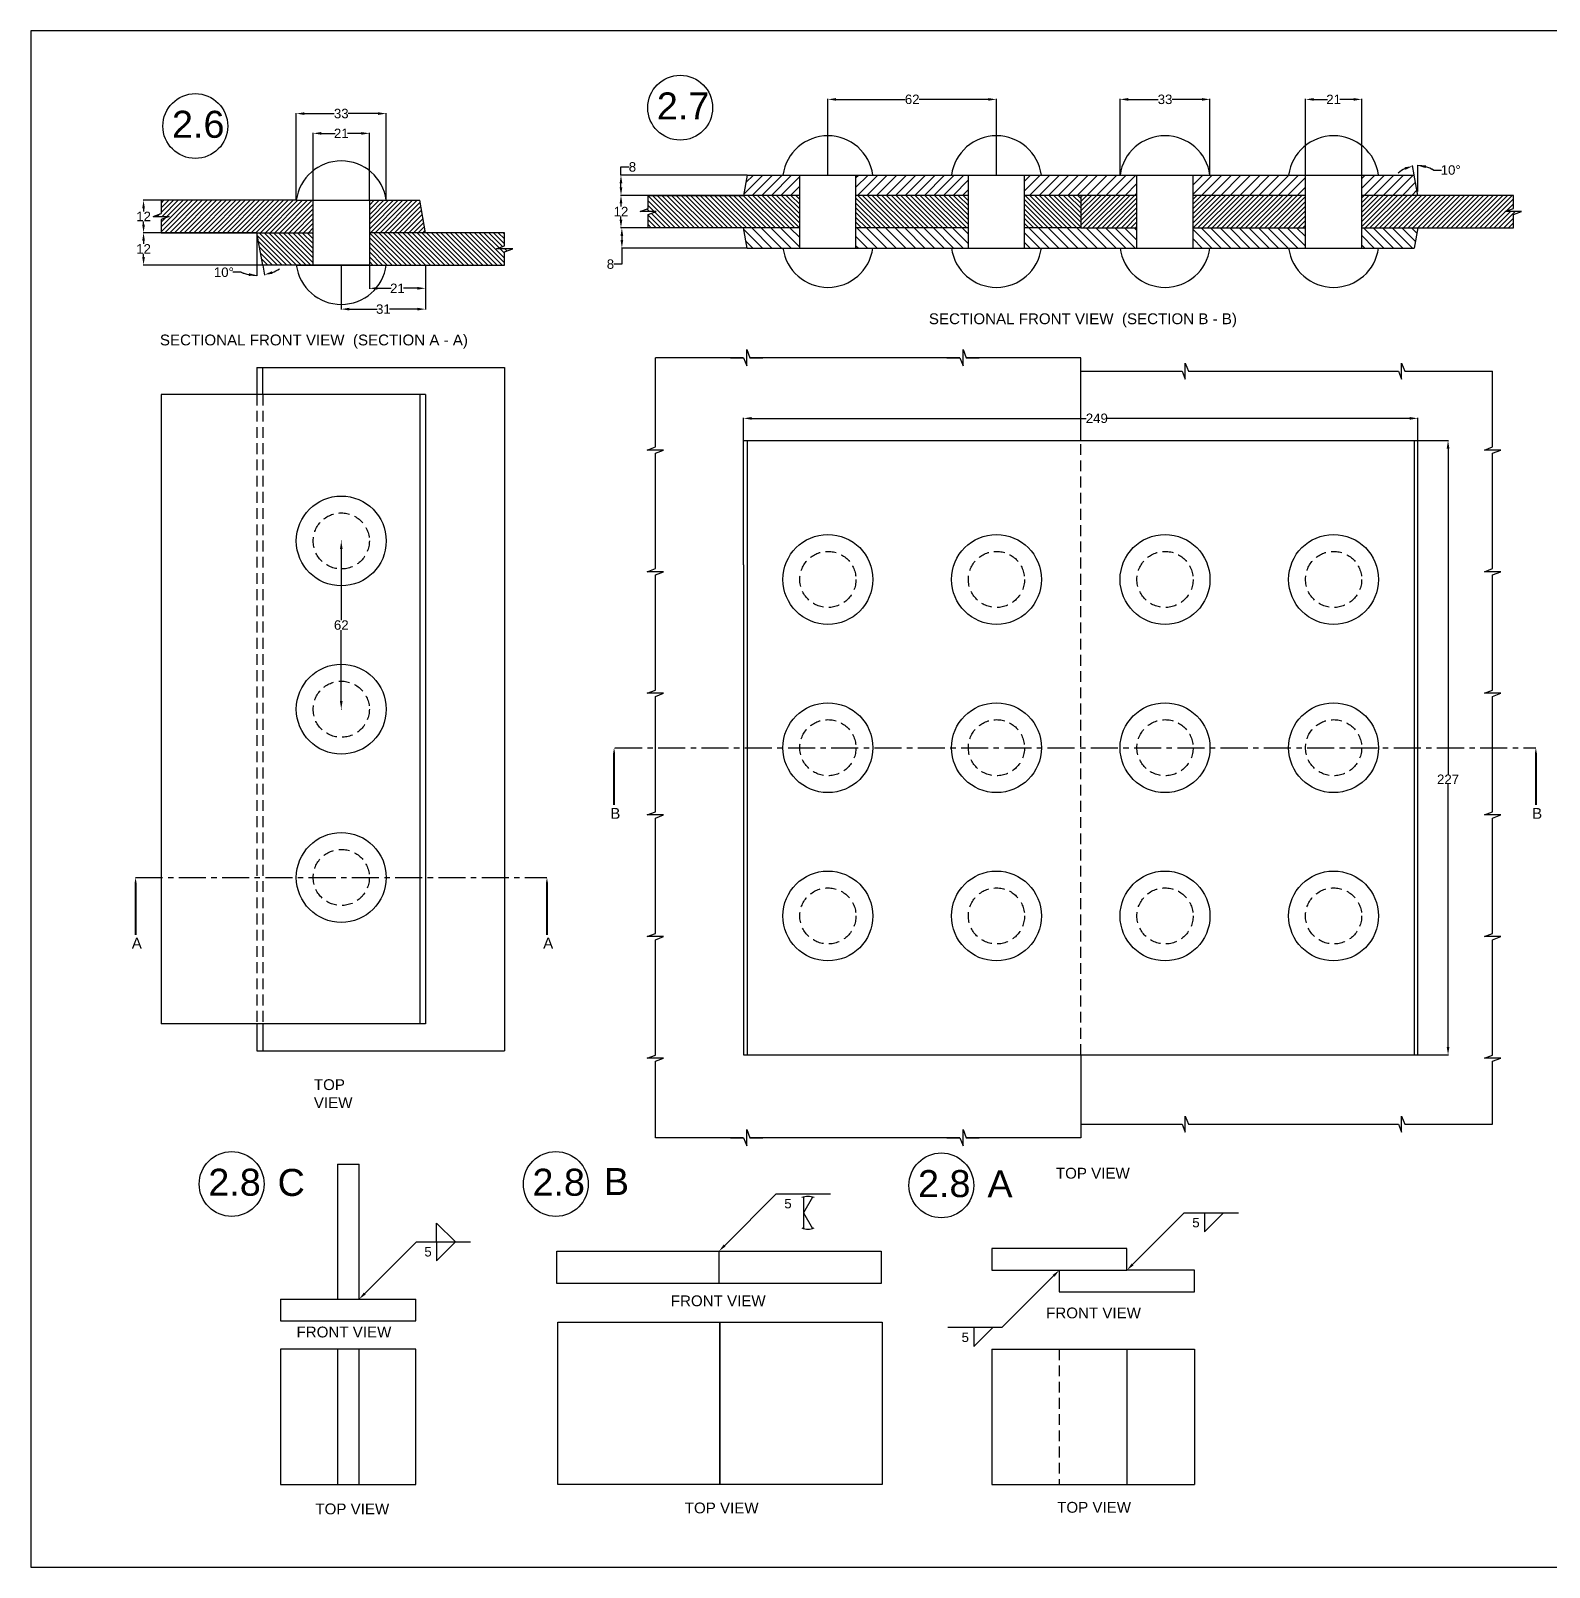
# Model space of a CAD drawing. Header units: inches. Extents: x 0 to 2841, y -1 to 568.
# Drawn here: x 1926 to 2488, y -1 to 568 of the extents above; entities that cross this region are included whole.
import ezdxf
from ezdxf import colors
from ezdxf.entities.mleader import LeaderData, LeaderLine
from ezdxf.math import Vec2, Vec3

# ---------------------------------------------------------------- set-up
doc = ezdxf.new("R2010")
doc.units = ezdxf.units.IN
doc.header["$LTSCALE"] = 8
doc.header["$MEASUREMENT"] = 0
doc.linetypes.add('CENTER', pattern=[2, 1.25, -0.25, 0.25, -0.25])
doc.linetypes.add('DASHED', pattern=[0.75, 0.5, -0.25])
doc.styles.get("Standard").update_dxf_attribs({"font": 'arial.ttf'})
doc.dimstyles.get("Standard").update_dxf_attribs({"dimtxt": 3.5, "dimasz": 3, "dimexe": 0.18, "dimexo": 0.0625, "dimgap": 0.09, "dimtad": 0, "dimtih": 1, "dimtoh": 1, "dimdec": 0, "dimzin": 0, "dimdsep": 46, "dimtxsty": 'Standard', "dimcen": 0.09, "dimclrd": 3, "dimclre": 3, "dimclrt": 3, "dimadec": 0, "dimazin": 0, "dimtfac": 1, "dimtdec": 0, "dimtofl": 0, "dimtmove": 0, "dimatfit": 3, "dimfxl": 1, "dimtolj": 1, "dimtzin": 0, "dimarcsym": 0})

# ---------------------------------------------------------------- blocks, each defined once
blk = doc.blocks.new('*D222')
at = {"color": 3, "linetype": 'Continuous', "lineweight": -2, "transparency": 16777216}
for p, q in [((1974.13, 505.19), (1967.51, 505.19)), ((1967.69, 502.19), (1967.69, 501.03)), ((1967.69, 496.19), (1967.69, 497.34)), ((1974.13, 493.19), (1967.51, 493.19))]:
    blk.add_line(p, q, dxfattribs=at)
at = {"color": 3, "linetype": 'Continuous', "transparency": 16777216}
for points in [[(1967.19, 502.19), (1968.19, 502.19), (1967.69, 505.19)], [(1967.19, 496.19), (1968.19, 496.19), (1967.69, 493.19)]]:
    blk.add_solid(points, dxfattribs=at)
at = {"layer": 'Defpoints', "color": 0, "linetype": 'Continuous', "transparency": 16777216}
for p in [(1974.19, 505.19), (1967.69, 493.19), (1974.19, 493.19)]:
    blk.add_point(p, dxfattribs=at)
at = {"color": 3, "linetype": 'Continuous', "transparency": 16777216, "insert": (1967.69, 499.19), "char_height": 3.5, "attachment_point": 5}
blk.add_mtext('\\A1;12', dxfattribs=at)
blk = doc.blocks.new('*D223')
at = {"color": 3, "linetype": 'Continuous', "lineweight": -2, "transparency": 16777216}
for p, q in [((2009.58, 493.19), (1967.51, 493.19)), ((1967.69, 490.19), (1967.69, 489.03)), ((1967.69, 484.19), (1967.69, 485.34)), ((2011.7, 481.19), (1967.51, 481.19))]:
    blk.add_line(p, q, dxfattribs=at)
at = {"color": 3, "linetype": 'Continuous', "transparency": 16777216}
for points in [[(1967.19, 490.19), (1968.19, 490.19), (1967.69, 493.19)], [(1967.19, 484.19), (1968.19, 484.19), (1967.69, 481.19)]]:
    blk.add_solid(points, dxfattribs=at)
at = {"layer": 'Defpoints', "color": 0, "linetype": 'Continuous', "transparency": 16777216}
for p in [(1967.69, 493.19), (2009.64, 493.19), (2011.76, 481.19)]:
    blk.add_point(p, dxfattribs=at)
at = {"color": 3, "linetype": 'Continuous', "transparency": 16777216, "insert": (1967.69, 487.19), "char_height": 3.5, "attachment_point": 5}
blk.add_mtext('\\A1;12', dxfattribs=at)
blk = doc.blocks.new('*D224')
at = {"color": 3, "linetype": 'Continuous', "lineweight": -2, "transparency": 16777216}
for p, q in [((2009.64, 493.12), (2009.64, 477.21)), ((2003.75, 478.53), (2000.75, 478.53)), ((2011.77, 481.13), (2012.42, 477.46))]:
    blk.add_line(p, q, dxfattribs=at)
for start, end in [(248.1006, 270), (248.2008, 259.1004), (290.8996, 301.7992)]:
    blk.add_arc((2009.64, 493.19), 15.79, start, end, dxfattribs=at)
at = {"color": 3, "linetype": 'Continuous', "transparency": 16777216}
for points in [[(2006.7, 478.18), (2006.61, 477.18), (2009.64, 477.39)], [(2015.41, 477.95), (2015.14, 478.91), (2012.39, 477.63)]]:
    blk.add_solid(points, dxfattribs=at)
at = {"layer": 'Defpoints', "color": 0, "linetype": 'Continuous', "transparency": 16777216}
for p in [(2009.64, 493.19), (2009.64, 493.19), (2009.64, 493.19), (2011.76, 481.19), (2011.48, 477.5)]:
    blk.add_point(p, dxfattribs=at)
at = {"color": 3, "linetype": 'Continuous', "transparency": 16777216, "insert": (1997.39, 478.53), "char_height": 3.5, "attachment_point": 5}
blk.add_mtext('\\A1;10°', dxfattribs=at)
blk = doc.blocks.new('*D225')
at = {"color": 3, "linetype": 'Continuous', "lineweight": -2, "transparency": 16777216}
for p, q in [((2024.19, 505.25), (2024.19, 537.42)), ((2027.19, 537.24), (2038.22, 537.24)), ((2054.43, 537.24), (2043.41, 537.24)), ((2057.43, 505.25), (2057.43, 537.42))]:
    blk.add_line(p, q, dxfattribs=at)
at = {"color": 3, "linetype": 'Continuous', "transparency": 16777216}
for points in [[(2027.19, 537.74), (2027.19, 536.74), (2024.19, 537.24)], [(2054.43, 537.74), (2054.43, 536.74), (2057.43, 537.24)]]:
    blk.add_solid(points, dxfattribs=at)
at = {"layer": 'Defpoints', "color": 0, "linetype": 'Continuous', "transparency": 16777216}
for p in [(2057.43, 537.24), (2024.19, 505.19), (2057.43, 505.19)]:
    blk.add_point(p, dxfattribs=at)
at = {"color": 3, "linetype": 'Continuous', "transparency": 16777216, "insert": (2040.81, 537.24), "char_height": 3.5, "attachment_point": 5}
blk.add_mtext('\\A1;33', dxfattribs=at)
blk = doc.blocks.new('*D226')
at = {"color": 3, "linetype": 'Continuous', "lineweight": -2, "transparency": 16777216}
for p, q in [((2030.42, 505.25), (2030.42, 530.11)), ((2033.42, 529.93), (2038.52, 529.93)), ((2048.2, 529.93), (2043.1, 529.93)), ((2051.2, 505.25), (2051.2, 530.11))]:
    blk.add_line(p, q, dxfattribs=at)
at = {"color": 3, "linetype": 'Continuous', "transparency": 16777216}
for points in [[(2033.42, 530.43), (2033.42, 529.43), (2030.42, 529.93)], [(2048.2, 530.43), (2048.2, 529.43), (2051.2, 529.93)]]:
    blk.add_solid(points, dxfattribs=at)
at = {"layer": 'Defpoints', "color": 0, "linetype": 'Continuous', "transparency": 16777216}
for p in [(2051.2, 529.93), (2030.42, 505.19), (2051.2, 505.19)]:
    blk.add_point(p, dxfattribs=at)
at = {"color": 3, "linetype": 'Continuous', "transparency": 16777216, "insert": (2040.81, 529.93), "char_height": 3.5, "attachment_point": 5}
blk.add_mtext('\\A1;21', dxfattribs=at)
blk = doc.blocks.new('*D227')
at = {"color": 3, "linetype": 'Continuous', "lineweight": -2, "transparency": 16777216}
for p, q in [((2051.2, 481.12), (2051.2, 472.42)), ((2071.98, 481.12), (2071.98, 472.42)), ((2054.2, 472.6), (2059.3, 472.6)), ((2068.98, 472.6), (2063.88, 472.6))]:
    blk.add_line(p, q, dxfattribs=at)
at = {"color": 3, "linetype": 'Continuous', "transparency": 16777216}
for points in [[(2054.2, 473.1), (2054.2, 472.1), (2051.2, 472.6)], [(2068.98, 473.1), (2068.98, 472.1), (2071.98, 472.6)]]:
    blk.add_solid(points, dxfattribs=at)
at = {"layer": 'Defpoints', "color": 0, "linetype": 'Continuous', "transparency": 16777216}
for p in [(2051.2, 481.19), (2071.98, 481.19), (2071.98, 472.6)]:
    blk.add_point(p, dxfattribs=at)
at = {"color": 3, "linetype": 'Continuous', "transparency": 16777216, "insert": (2061.59, 472.6), "char_height": 3.5, "attachment_point": 5}
blk.add_mtext('\\A1;21', dxfattribs=at)
blk = doc.blocks.new('*D228')
at = {"color": 3, "linetype": 'Continuous', "lineweight": -2, "transparency": 16777216}
for p, q in [((2040.81, 481.12), (2040.81, 464.72)), ((2071.98, 481.12), (2071.98, 464.72)), ((2043.81, 464.9), (2054.14, 464.9)), ((2068.98, 464.9), (2058.66, 464.9))]:
    blk.add_line(p, q, dxfattribs=at)
at = {"color": 3, "linetype": 'Continuous', "transparency": 16777216}
for points in [[(2043.81, 465.4), (2043.81, 464.4), (2040.81, 464.9)], [(2068.98, 465.4), (2068.98, 464.4), (2071.98, 464.9)]]:
    blk.add_solid(points, dxfattribs=at)
at = {"layer": 'Defpoints', "color": 0, "linetype": 'Continuous', "transparency": 16777216}
for p in [(2040.81, 481.19), (2071.98, 481.19), (2071.98, 464.9)]:
    blk.add_point(p, dxfattribs=at)
at = {"color": 3, "linetype": 'Continuous', "transparency": 16777216, "insert": (2056.4, 464.9), "char_height": 3.5, "attachment_point": 5}
blk.add_mtext('\\A1;31', dxfattribs=at)
blk = doc.blocks.new('*D229')
at = {"color": 3, "linetype": 'Continuous', "lineweight": -2, "transparency": 16777216}
for p, q in [((2040.81, 376.13), (2040.81, 349.89)), ((2040.88, 379.13), (2040.99, 379.13)), ((2040.81, 319.88), (2040.81, 346.13)), ((2040.88, 316.88), (2040.99, 316.88))]:
    blk.add_line(p, q, dxfattribs=at)
at = {"color": 3, "linetype": 'Continuous', "transparency": 16777216}
for points in [[(2040.31, 376.13), (2041.31, 376.13), (2040.81, 379.13)], [(2040.31, 319.88), (2041.31, 319.88), (2040.81, 316.88)]]:
    blk.add_solid(points, dxfattribs=at)
at = {"layer": 'Defpoints', "color": 0, "linetype": 'Continuous', "transparency": 16777216}
for p in [(2040.81, 379.13), (2040.81, 316.88), (2040.81, 316.88)]:
    blk.add_point(p, dxfattribs=at)
at = {"color": 3, "linetype": 'Continuous', "transparency": 16777216, "insert": (2040.81, 348.01), "char_height": 3.5, "attachment_point": 5}
blk.add_mtext('\\A1;62', dxfattribs=at)
blk = doc.blocks.new('*D231')
at = {"color": 3, "linetype": 'Continuous', "lineweight": -2, "transparency": 16777216}
for p, q in [((2437.64, 514.56), (2437.04, 518)), ((2438.98, 508.42), (2438.98, 518.17)), ((2444.75, 516.35), (2447.75, 516.35))]:
    blk.add_line(p, q, dxfattribs=at)
for start, end in [(58.3013, 90), (58.6059, 74.3029), (115.6971, 131.3941)]:
    blk.add_arc((2438.98, 507), 10.98, start, end, dxfattribs=at)
at = {"color": 3, "linetype": 'Continuous', "transparency": 16777216}
for points in [[(2434.06, 517.38), (2434.37, 516.42), (2437.07, 517.82)], [(2441.88, 517.08), (2442.02, 518.07), (2438.98, 517.99)]]:
    blk.add_solid(points, dxfattribs=at)
at = {"layer": 'Defpoints', "color": 0, "linetype": 'Continuous', "transparency": 16777216}
for p in [(2437.7, 517.91), (2437.65, 514.5), (2438.98, 508.36), (2438.98, 507), (2438.98, 507)]:
    blk.add_point(p, dxfattribs=at)
at = {"color": 3, "linetype": 'Continuous', "transparency": 16777216, "insert": (2451.11, 516.35), "char_height": 3.5, "attachment_point": 5}
blk.add_mtext('\\A1;10°', dxfattribs=at)
blk = doc.blocks.new('*D232')
at = {"color": 3, "linetype": 'Continuous', "lineweight": -2, "transparency": 16777216}
for p, q in [((2220.79, 514.56), (2220.79, 542.68)), ((2223.79, 542.5), (2249.37, 542.5)), ((2280.13, 542.5), (2254.54, 542.5)), ((2283.13, 514.56), (2283.13, 542.68))]:
    blk.add_line(p, q, dxfattribs=at)
at = {"color": 3, "linetype": 'Continuous', "transparency": 16777216}
for points in [[(2223.79, 543), (2223.79, 542), (2220.79, 542.5)], [(2280.13, 543), (2280.13, 542), (2283.13, 542.5)]]:
    blk.add_solid(points, dxfattribs=at)
at = {"layer": 'Defpoints', "color": 0, "linetype": 'Continuous', "transparency": 16777216}
for p in [(2283.13, 542.5), (2220.79, 514.5), (2283.13, 514.5)]:
    blk.add_point(p, dxfattribs=at)
at = {"color": 3, "linetype": 'Continuous', "transparency": 16777216, "insert": (2251.96, 542.5), "char_height": 3.5, "attachment_point": 5}
blk.add_mtext('\\A1;62', dxfattribs=at)
blk = doc.blocks.new('*D233')
at = {"color": 3, "linetype": 'Continuous', "lineweight": -2, "transparency": 16777216}
for p, q in [((2328.85, 514.56), (2328.85, 542.68)), ((2331.85, 542.5), (2342.87, 542.5)), ((2359.09, 542.5), (2348.06, 542.5)), ((2362.09, 514.56), (2362.09, 542.68))]:
    blk.add_line(p, q, dxfattribs=at)
at = {"color": 3, "linetype": 'Continuous', "transparency": 16777216}
for points in [[(2331.85, 543), (2331.85, 542), (2328.85, 542.5)], [(2359.09, 543), (2359.09, 542), (2362.09, 542.5)]]:
    blk.add_solid(points, dxfattribs=at)
at = {"layer": 'Defpoints', "color": 0, "linetype": 'Continuous', "transparency": 16777216}
for p in [(2362.09, 542.5), (2328.85, 514.5), (2362.09, 514.5)]:
    blk.add_point(p, dxfattribs=at)
at = {"color": 3, "linetype": 'Continuous', "transparency": 16777216, "insert": (2345.47, 542.5), "char_height": 3.5, "attachment_point": 5}
blk.add_mtext('\\A1;33', dxfattribs=at)
blk = doc.blocks.new('*D234')
at = {"color": 3, "linetype": 'Continuous', "lineweight": -2, "transparency": 16777216}
for p, q in [((2397.42, 514.56), (2397.42, 542.68)), ((2400.42, 542.5), (2405.52, 542.5)), ((2415.2, 542.5), (2410.09, 542.5)), ((2418.2, 514.56), (2418.2, 542.68))]:
    blk.add_line(p, q, dxfattribs=at)
at = {"color": 3, "linetype": 'Continuous', "transparency": 16777216}
for points in [[(2400.42, 543), (2400.42, 542), (2397.42, 542.5)], [(2415.2, 543), (2415.2, 542), (2418.2, 542.5)]]:
    blk.add_solid(points, dxfattribs=at)
at = {"layer": 'Defpoints', "color": 0, "linetype": 'Continuous', "transparency": 16777216}
for p in [(2418.2, 542.5), (2397.42, 514.5), (2418.2, 514.5)]:
    blk.add_point(p, dxfattribs=at)
at = {"color": 3, "linetype": 'Continuous', "transparency": 16777216, "insert": (2407.81, 542.5), "char_height": 3.5, "attachment_point": 5}
blk.add_mtext('\\A1;21', dxfattribs=at)
blk = doc.blocks.new('*D235')
at = {"color": 3, "linetype": 'Continuous', "lineweight": -2, "transparency": 16777216}
for p, q in [((2144.26, 514.5), (2144.26, 517.5)), ((2144.26, 517.5), (2147.26, 517.5)), ((2190.88, 514.5), (2144.08, 514.5)), ((2189.55, 507), (2144.08, 507)), ((2144.26, 510), (2144.26, 511.5))]:
    blk.add_line(p, q, dxfattribs=at)
at = {"color": 3, "linetype": 'Continuous', "transparency": 16777216}
for points in [[(2143.76, 511.5), (2144.76, 511.5), (2144.26, 514.5)], [(2143.76, 510), (2144.76, 510), (2144.26, 507)]]:
    blk.add_solid(points, dxfattribs=at)
at = {"layer": 'Defpoints', "color": 0, "linetype": 'Continuous', "transparency": 16777216}
for p in [(2144.26, 514.5), (2190.94, 514.5), (2189.62, 507)]:
    blk.add_point(p, dxfattribs=at)
at = {"color": 3, "linetype": 'Continuous', "transparency": 16777216, "insert": (2148.5, 517.5), "char_height": 3.5, "attachment_point": 5}
blk.add_mtext('\\A1;8', dxfattribs=at)
blk = doc.blocks.new('*D236')
at = {"color": 3, "linetype": 'Continuous', "lineweight": -2, "transparency": 16777216}
for p, q in [((2154.26, 507), (2144.08, 507)), ((2144.26, 504), (2144.26, 502.85)), ((2154.26, 495), (2144.08, 495)), ((2144.26, 498), (2144.26, 499.15))]:
    blk.add_line(p, q, dxfattribs=at)
at = {"color": 3, "linetype": 'Continuous', "transparency": 16777216}
for points in [[(2143.76, 504), (2144.76, 504), (2144.26, 507)], [(2143.76, 498), (2144.76, 498), (2144.26, 495)]]:
    blk.add_solid(points, dxfattribs=at)
at = {"layer": 'Defpoints', "color": 0, "linetype": 'Continuous', "transparency": 16777216}
for p in [(2144.26, 507), (2154.32, 507), (2154.32, 495)]:
    blk.add_point(p, dxfattribs=at)
at = {"color": 3, "linetype": 'Continuous', "transparency": 16777216, "insert": (2144.26, 501), "char_height": 3.5, "attachment_point": 5}
blk.add_mtext('\\A1;12', dxfattribs=at)
blk = doc.blocks.new('*D237')
at = {"color": 3, "linetype": 'Continuous', "lineweight": -2, "transparency": 16777216}
for p, q in [((2189.55, 495), (2144.41, 495)), ((2144.59, 492), (2144.59, 490.5)), ((2190.88, 487.5), (2144.41, 487.5)), ((2144.59, 487.5), (2144.59, 481.54)), ((2144.59, 481.54), (2141.59, 481.54))]:
    blk.add_line(p, q, dxfattribs=at)
at = {"color": 3, "linetype": 'Continuous', "transparency": 16777216}
for points in [[(2144.09, 492), (2145.09, 492), (2144.59, 495)], [(2144.09, 490.5), (2145.09, 490.5), (2144.59, 487.5)]]:
    blk.add_solid(points, dxfattribs=at)
at = {"layer": 'Defpoints', "color": 0, "linetype": 'Continuous', "transparency": 16777216}
for p in [(2144.59, 495), (2189.62, 495), (2190.94, 487.5)]:
    blk.add_point(p, dxfattribs=at)
at = {"color": 3, "linetype": 'Continuous', "transparency": 16777216, "insert": (2140.35, 481.54), "char_height": 3.5, "attachment_point": 5}
blk.add_mtext('\\A1;8', dxfattribs=at)
blk = doc.blocks.new('*D238')
at = {"color": 3, "linetype": 'Continuous', "lineweight": -2, "transparency": 16777216}
for p, q in [((2189.62, 416.4), (2189.62, 424.67)), ((2192.62, 424.49), (2316.26, 424.49)), ((2435.98, 424.49), (2324.24, 424.49)), ((2438.98, 416.4), (2438.98, 424.67))]:
    blk.add_line(p, q, dxfattribs=at)
at = {"color": 3, "linetype": 'Continuous', "transparency": 16777216}
for points in [[(2192.62, 424.99), (2192.62, 423.99), (2189.62, 424.49)], [(2435.98, 424.99), (2435.98, 423.99), (2438.98, 424.49)]]:
    blk.add_solid(points, dxfattribs=at)
at = {"layer": 'Defpoints', "color": 0, "linetype": 'Continuous', "transparency": 16777216}
for p in [(2189.62, 424.49), (2189.62, 416.34), (2438.98, 416.34)]:
    blk.add_point(p, dxfattribs=at)
at = {"color": 3, "linetype": 'Continuous', "transparency": 16777216, "insert": (2320.25, 424.49), "char_height": 3.5, "attachment_point": 5}
blk.add_mtext('\\A1;249', dxfattribs=at)
blk = doc.blocks.new('*D239')
at = {"color": 3, "linetype": 'Continuous', "lineweight": -2, "transparency": 16777216}
for p, q in [((2437.72, 416.34), (2450.32, 416.34)), ((2450.14, 413.34), (2450.14, 292.81)), ((2450.14, 191.96), (2450.14, 289.12)), ((2437.72, 188.96), (2450.32, 188.96))]:
    blk.add_line(p, q, dxfattribs=at)
at = {"color": 3, "linetype": 'Continuous', "transparency": 16777216}
for points in [[(2449.64, 413.34), (2450.64, 413.34), (2450.14, 416.34)], [(2449.64, 191.96), (2450.64, 191.96), (2450.14, 188.96)]]:
    blk.add_solid(points, dxfattribs=at)
at = {"layer": 'Defpoints', "color": 0, "linetype": 'Continuous', "transparency": 16777216}
for p in [(2437.65, 416.34), (2437.65, 188.96), (2450.14, 188.96)]:
    blk.add_point(p, dxfattribs=at)
at = {"color": 3, "linetype": 'Continuous', "transparency": 16777216, "insert": (2450.14, 290.97), "char_height": 3.5, "attachment_point": 5}
blk.add_mtext('\\A1;227', dxfattribs=at)

msp = doc.modelspace()

# ---------------------------------------------------------------- hatches: boundary and pattern name
at = {"linetype": 'Continuous'}
h = msp.add_hatch(dxfattribs=at)
h.set_pattern_fill('ANSI31', color=3, scale=20)
h.set_pattern_definition([(45, (14.1233, 43.045), (-1.767767, 1.767767), [])])
h.paths.add_polyline_path([(2272.735, 514.501), (2266.505, 514.501), (2231.175, 514.501), (2231.175, 507.001), (2272.735, 507.001)])
h.paths.add_polyline_path([(2210.395, 514.501), (2204.165, 514.501), (2190.938, 514.501), (2189.615, 507.001), (2210.395, 507.001)])
h.paths.add_polyline_path([(2335.075, 514.501), (2328.845, 514.501), (2293.515, 514.501), (2293.515, 507.001), (2335.075, 507.001)])
h.paths.add_polyline_path([(2397.415, 514.501), (2391.185, 514.501), (2355.855, 514.501), (2355.855, 507.001), (2397.415, 507.001)])
h.paths.add_polyline_path([(2437.653, 514.501), (2418.195, 514.501), (2418.195, 507.001), (2438.975, 507.001)])
h = msp.add_hatch(dxfattribs=at)
h.set_pattern_fill('ANSI31', color=3, scale=10, angle=90)
h.set_pattern_definition([(135, (14.1233, 43.045), (-0.8838835, -0.8838835), [])])
h.paths.add_polyline_path([(2210.395, 507.001), (2189.615, 507.001), (2154.32, 507.001), (2154.32, 502.149), (2151.32, 501.001), (2157.32, 501.001), (2154.32, 499.854), (2154.32, 495.001), (2210.395, 495.001)])
h.paths.add_polyline_path([(2272.735, 507.001), (2231.175, 507.001), (2231.175, 495.001), (2272.735, 495.001)])
h.paths.add_polyline_path([(2314.32, 507.001), (2293.515, 507.001), (2293.515, 495.001), (2314.32, 495.001)])
h = msp.add_hatch(dxfattribs=at)
h.set_pattern_fill('ANSI31', color=3, scale=10)
h.set_pattern_definition([(45, (14.1233, 43.045), (-0.8838835, 0.8838835), [])])
h.paths.add_polyline_path([(2335.075, 507.001), (2314.32, 507.001), (2314.32, 495.001), (2335.075, 495.001)])
h.paths.add_polyline_path([(2397.415, 507.001), (2355.855, 507.001), (2355.855, 495.001), (2397.415, 495.001)])
h.paths.add_polyline_path([(2474.32, 507.001), (2439.025, 507.001), (2418.195, 507.001), (2418.195, 495.001), (2474.32, 495.001), (2474.32, 499.854), (2477.32, 501.001), (2471.32, 501.001), (2474.32, 502.149)])
h = msp.add_hatch(dxfattribs=at)
h.set_pattern_fill('ANSI31', color=3, scale=10)
h.set_pattern_definition([(45, (-10.71, 43.045), (-0.8838835, 0.8838835), [])])
h.paths.add_polyline_path([(2030.424, 505.187), (2024.194, 505.187), (1974.194, 505.187), (1974.194, 500.335), (1971.194, 499.187), (1977.194, 499.187), (1974.194, 498.04), (1974.194, 493.187), (2009.644, 493.187), (2030.424, 493.187)])
h.paths.add_polyline_path([(2069.868, 505.187), (2051.204, 505.187), (2051.204, 493.187), (2071.984, 493.187)])
h = msp.add_hatch(dxfattribs=at)
h.set_pattern_fill('ANSI31', color=3, scale=20, angle=90)
h.set_pattern_definition([(135, (14.1233, 43.045), (-1.767767, -1.767767), [])])
h.paths.add_polyline_path([(2210.395, 495.001), (2189.615, 495.001), (2190.938, 487.501), (2210.395, 487.501)])
h.paths.add_polyline_path([(2272.735, 495.001), (2231.175, 495.001), (2231.175, 487.501), (2272.735, 487.501)])
h.paths.add_polyline_path([(2335.075, 495.001), (2314.32, 495.001), (2293.515, 495.001), (2293.515, 487.501), (2335.075, 487.501)])
h.paths.add_polyline_path([(2397.415, 495.001), (2355.855, 495.001), (2355.855, 487.501), (2397.415, 487.501)])
h.paths.add_polyline_path([(2438.975, 495.001), (2418.195, 495.001), (2418.195, 487.501), (2437.653, 487.501)])
h = msp.add_hatch(dxfattribs=at)
h.set_pattern_fill('ANSI31', color=3, scale=10, angle=90)
h.set_pattern_definition([(135, (-10.71, 43.045), (-0.8838835, -0.8838835), [])])
h.paths.add_polyline_path([(2030.424, 493.187), (2009.644, 493.187), (2011.76, 481.187), (2030.424, 481.187)])
h.paths.add_polyline_path([(2071.984, 493.187), (2051.204, 493.187), (2051.204, 481.187), (2071.984, 481.187)])
h.paths.add_polyline_path([(2101.204, 488.335), (2101.204, 493.187), (2071.984, 493.187), (2071.984, 481.187), (2101.204, 481.187), (2101.204, 486.04), (2104.204, 487.187), (2098.204, 487.187)])

# ---------------------------------------------------------------- linework, layer by layer
for p, q in [((2190.938, 514.501), (2189.615, 507.001)), ((2190.938, 514.501), (2437.653, 514.501)), ((2204.165, 514.501), (2237.405, 514.501)), ((2210.395, 487.501), (2210.395, 514.501)), ((2231.175, 487.501), (2231.175, 514.501)), ((2266.505, 514.501), (2299.745, 514.501)), ((2272.735, 487.501), (2272.735, 514.501)), ((2293.515, 487.501), (2293.515, 514.501)), ((2328.845, 514.501), (2362.085, 514.501)), ((2335.075, 487.501), (2335.075, 514.501)), ((2355.855, 487.501), (2355.855, 514.501)), ((2391.185, 514.501), (2424.425, 514.501)), ((2397.415, 487.501), (2397.415, 514.501)), ((2418.195, 487.501), (2418.195, 514.501)), ((2438.975, 507.001), (2437.653, 514.501)), ((2154.32, 507.001), (2189.615, 507.001)), ((2210.395, 507.001), (2189.615, 507.001)), ((2272.735, 507.001), (2231.175, 507.001)), ((2335.075, 507.001), (2293.515, 507.001)), ((2314.32, 507.001), (2314.32, 495.001)), ((2314.32, 507.001), (2314.32, 495.001)), ((2397.415, 507.001), (2355.855, 507.001)), ((2439.025, 507.001), (2418.195, 507.001)), ((2474.32, 507.001), (2439.025, 507.001)), ((1971.194, 499.187), (1974.194, 500.335)), ((2024.194, 505.187), (1974.194, 505.187)), ((1974.194, 505.187), (1974.194, 500.335)), ((2024.194, 505.187), (2057.434, 505.187)), ((2051.204, 505.187), (2069.868, 505.187)), ((2071.984, 493.187), (2069.868, 505.187)), ((1971.194, 499.187), (1977.194, 499.187)), ((1977.194, 499.187), (1974.194, 498.04)), ((1974.194, 498.04), (1974.194, 493.187)), ((2210.395, 495.001), (2154.32, 495.001)), ((2190.938, 487.501), (2189.615, 495.001)), ((2272.735, 495.001), (2231.175, 495.001)), ((2314.32, 495.001), (2293.515, 495.001)), ((2314.32, 495.001), (2335.075, 495.001)), ((2355.855, 495.001), (2397.415, 495.001)), ((2418.195, 495.001), (2474.32, 495.001)), ((2438.975, 495.001), (2437.653, 487.501)), ((1974.194, 493.187), (2009.644, 493.187)), ((2009.644, 493.187), (2030.424, 493.187)), ((2011.76, 481.187), (2009.644, 493.187)), ((2071.984, 493.187), (2051.204, 493.187)), ((2101.204, 493.187), (2071.984, 493.187)), ((2190.938, 487.501), (2437.653, 487.501)), ((2030.424, 481.187), (2011.76, 481.187)), ((2024.194, 481.187), (2057.434, 481.187)), ((2051.204, 481.187), (2101.204, 481.187)), ((2189.624, 446.941), (2156.977, 446.941)), ((2156.977, 413.911), (2156.977, 446.941)), ((2269.624, 446.941), (2191.919, 446.941)), ((2314.295, 446.941), (2271.919, 446.941)), ((2314.295, 416.341), (2314.295, 446.941)), ((2009.644, 443.28), (2101.204, 443.28)), ((2009.644, 443.28), (2009.644, 433.28)), ((2011.76, 433.28), (2011.76, 443.28)), ((2101.204, 443.28), (2101.204, 190.489)), ((2314.295, 441.941), (2351.8, 441.941)), ((2354.095, 441.941), (2431.8, 441.941)), ((2434.095, 441.941), (2466.614, 441.941)), ((2466.614, 413.911), (2466.614, 441.941)), ((1974.194, 433.28), (1974.194, 200.489)), ((2071.984, 433.28), (1974.194, 433.28)), ((2069.868, 433.28), (2069.868, 200.489)), ((2071.984, 433.28), (2071.984, 200.489)), ((2189.615, 370.34), (2189.615, 416.341)), ((2189.615, 416.341), (2438.975, 416.341)), ((2190.938, 416.341), (2190.938, 188.961)), ((2437.653, 416.341), (2437.653, 188.961)), ((2438.975, 188.961), (2438.975, 416.341)), ((2156.977, 368.911), (2156.977, 411.616)), ((2466.614, 368.911), (2466.614, 411.616)), ((2189.615, 370.34), (2189.615, 188.961)), ((2156.977, 323.911), (2156.977, 366.616)), ((2466.614, 323.911), (2466.614, 366.616)), ((2156.977, 278.911), (2156.977, 321.616)), ((2466.614, 278.911), (2466.614, 321.616)), ((2156.977, 233.911), (2156.977, 276.616)), ((2466.614, 233.911), (2466.614, 276.616)), ((2156.977, 188.911), (2156.977, 231.616)), ((2466.614, 188.911), (2466.614, 231.616)), ((2071.984, 200.489), (1974.194, 200.489)), ((2009.644, 200.489), (2009.644, 190.489)), ((2011.76, 200.489), (2011.76, 190.489)), ((2009.644, 190.489), (2101.204, 190.489)), ((2189.615, 188.961), (2438.975, 188.961)), ((2314.295, 188.961), (2314.295, 158.36)), ((2156.977, 158.36), (2156.977, 186.616)), ((2466.614, 163.36), (2466.614, 186.616)), ((2314.295, 163.36), (2351.8, 163.36)), ((2354.095, 163.36), (2431.8, 163.36)), ((2434.095, 163.36), (2466.614, 163.36)), ((2189.624, 158.36), (2156.977, 158.36)), ((2269.624, 158.36), (2191.919, 158.36)), ((2314.295, 158.36), (2271.919, 158.36)), ((2039.374, 148.589), (2039.374, 98.589)), ((2039.374, 148.589), (2047.374, 148.589)), ((2047.374, 98.589), (2047.374, 148.589)), ((2120.497, 116.393), (2240.497, 116.393)), ((2120.497, 104.393), (2120.497, 116.393)), ((2180.497, 116.393), (2180.497, 104.393)), ((2240.497, 116.393), (2240.497, 104.393)), ((2281.374, 117.373), (2281.374, 109.373)), ((2331.374, 117.373), (2281.374, 117.373)), ((2331.374, 109.373), (2331.374, 117.373)), ((2281.374, 109.373), (2331.374, 109.373)), ((2306.374, 109.373), (2306.374, 101.373)), ((2356.374, 109.373), (2331.374, 109.373)), ((2356.374, 101.373), (2356.374, 109.373)), ((2240.497, 104.393), (2120.497, 104.393)), ((2018.374, 98.589), (2018.374, 90.589)), ((2018.374, 98.589), (2068.374, 98.589)), ((2039.374, 98.589), (2047.374, 98.589)), ((2068.374, 90.589), (2068.374, 98.589)), ((2306.374, 101.373), (2356.374, 101.373)), ((2018.374, 90.589), (2068.374, 90.589)), ((2018.374, 80.089), (2018.374, 30.089)), ((2068.374, 80.089), (2018.374, 80.089)), ((2039.374, 80.089), (2039.374, 30.089)), ((2047.374, 30.089), (2047.374, 80.089)), ((2068.374, 30.089), (2068.374, 80.089)), ((2281.374, 80.089), (2281.374, 30.089)), ((2281.374, 80.089), (2356.374, 80.089)), ((2331.374, 80.089), (2331.374, 30.089)), ((2356.374, 80.089), (2356.374, 30.089)), ((2018.374, 30.089), (2068.374, 30.089)), ((2281.374, 30.089), (2356.374, 30.089))]:
    msp.add_line(p, q, dxfattribs=at)
at = {"linetype": 'DASHED'}
for p, q in [((2009.644, 433.28), (2009.644, 200.489)), ((2011.76, 433.28), (2011.76, 200.489)), ((2314.295, 188.961), (2314.295, 416.341)), ((2306.374, 80.089), (2306.374, 30.089))]:
    msp.add_line(p, q, dxfattribs=at)
at = {"color": 1, "linetype": 'CENTER', "lineweight": 30}
for p, q in [((2142.037, 302.651), (2482.614, 302.651)), ((1964.748, 254.635), (2116.879, 254.635))]:
    msp.add_line(p, q, dxfattribs=at)
at = {"color": 3, "linetype": 'Continuous'}
for p, q in [((2211.71, 136.414), (2211.71, 124.797)), ((2215.11, 136.414), (2211.71, 130.606)), ((2076.087, 119.802), (2076.087, 126.802)), ((2076.087, 126.802), (2083.087, 119.802)), ((2211.71, 130.606), (2215.11, 124.797)), ((2360.087, 130.586), (2360.087, 123.586)), ((2360.087, 123.586), (2367.087, 130.586)), ((2360.087, 130.586), (2367.087, 130.586)), ((2076.087, 119.802), (2076.087, 112.802)), ((2076.087, 112.802), (2083.087, 119.802)), ((2076.087, 119.802), (2083.087, 119.802)), ((2274.77, 88.16), (2274.77, 81.16)), ((2274.77, 81.16), (2281.77, 88.16))]:
    msp.add_line(p, q, dxfattribs=at)
at = {"linetype": 'Continuous'}
for points in [[(1925.971, -0.563), (2840.537, -0.563), (2840.537, 567.901), (1925.971, 567.901)], [(2030.424, 505.187), (2051.204, 505.187), (2051.204, 481.187), (2030.424, 481.187)], [(2120.874, 90.089), (2180.874, 90.089), (2180.874, 30.089), (2120.874, 30.089)], [(2180.874, 90.089), (2240.874, 90.089), (2240.874, 30.089), (2180.874, 30.089)]]:
    msp.add_lwpolyline(points, close=True, dxfattribs=at)
for points in [[(2154.32, 495.001), (2154.32, 499.854), (2157.32, 501.001), (2151.32, 501.001), (2154.32, 502.149), (2154.32, 507.001)], [(2474.32, 495.001), (2474.32, 499.854), (2477.32, 501.001), (2471.32, 501.001), (2474.32, 502.149), (2474.32, 507.001)], [(2101.204, 481.187), (2101.204, 486.04), (2104.204, 487.187), (2098.204, 487.187), (2101.204, 488.335), (2101.204, 493.187)], [(2184.771, 446.941), (2189.624, 446.941), (2190.771, 443.941), (2190.771, 449.941), (2191.919, 446.941), (2196.771, 446.941)], [(2264.771, 446.941), (2269.624, 446.941), (2270.771, 443.941), (2270.771, 449.941), (2271.919, 446.941), (2276.771, 446.941)], [(2346.948, 441.941), (2351.8, 441.941), (2352.948, 438.941), (2352.948, 444.941), (2354.095, 441.941), (2358.948, 441.941)], [(2426.948, 441.941), (2431.8, 441.941), (2432.948, 438.941), (2432.948, 444.941), (2434.095, 441.941), (2438.948, 441.941)], [(2156.977, 406.764), (2156.977, 411.616), (2159.977, 412.764), (2153.977, 412.764), (2156.977, 413.911), (2156.977, 418.764)], [(2466.614, 406.764), (2466.614, 411.616), (2469.614, 412.764), (2463.614, 412.764), (2466.614, 413.911), (2466.614, 418.764)], [(2156.977, 361.764), (2156.977, 366.616), (2159.977, 367.764), (2153.977, 367.764), (2156.977, 368.911), (2156.977, 373.764)], [(2466.614, 361.764), (2466.614, 366.616), (2469.614, 367.764), (2463.614, 367.764), (2466.614, 368.911), (2466.614, 373.764)], [(2156.977, 316.764), (2156.977, 321.616), (2159.977, 322.764), (2153.977, 322.764), (2156.977, 323.911), (2156.977, 328.764)], [(2466.614, 316.764), (2466.614, 321.616), (2469.614, 322.764), (2463.614, 322.764), (2466.614, 323.911), (2466.614, 328.764)], [(2156.977, 271.764), (2156.977, 276.616), (2159.977, 277.764), (2153.977, 277.764), (2156.977, 278.911), (2156.977, 283.764)], [(2466.614, 271.764), (2466.614, 276.616), (2469.614, 277.764), (2463.614, 277.764), (2466.614, 278.911), (2466.614, 283.764)], [(2156.977, 226.764), (2156.977, 231.616), (2159.977, 232.764), (2153.977, 232.764), (2156.977, 233.911), (2156.977, 238.764)], [(2466.614, 226.764), (2466.614, 231.616), (2469.614, 232.764), (2463.614, 232.764), (2466.614, 233.911), (2466.614, 238.764)], [(2156.977, 181.764), (2156.977, 186.616), (2159.977, 187.764), (2153.977, 187.764), (2156.977, 188.911), (2156.977, 193.764)], [(2466.614, 181.764), (2466.614, 186.616), (2469.614, 187.764), (2463.614, 187.764), (2466.614, 188.911), (2466.614, 193.764)], [(2346.948, 163.36), (2351.8, 163.36), (2352.948, 160.36), (2352.948, 166.36), (2354.095, 163.36), (2358.948, 163.36)], [(2426.948, 163.36), (2431.8, 163.36), (2432.948, 160.36), (2432.948, 166.36), (2434.095, 163.36), (2438.948, 163.36)], [(2184.771, 158.36), (2189.624, 158.36), (2190.771, 155.36), (2190.771, 161.36), (2191.919, 158.36), (2196.771, 158.36)], [(2264.771, 158.36), (2269.624, 158.36), (2270.771, 155.36), (2270.771, 161.36), (2271.919, 158.36), (2276.771, 158.36)]]:
    msp.add_lwpolyline(points, dxfattribs=at)
at = {"color": 1}
for points in [[(2141.713, 302.651, 0, 2.25, 0), (2141.713, 296.401, 0.75, 0.75, 0), (2141.713, 281.401, 0.75, 0.75, 0)], [(2482.614, 302.651, 0, 2.25, 0), (2482.614, 296.401, 0.75, 0.75, 0), (2482.614, 281.401, 0.75, 0.75, 0)], [(1964.748, 254.635, 0, 2.25, 0), (1964.748, 248.385, 0.75, 0.75, 0), (1964.748, 233.385, 0.75, 0.75, 0)], [(2116.879, 254.635, 0, 2.25, 0), (2116.879, 248.385, 0.75, 0.75, 0), (2116.879, 233.385, 0.75, 0.75, 0)]]:
    msp.add_lwpolyline(points, format="xyseb", dxfattribs=at)
at = {"linetype": 'Continuous'}
for centre, radius in [((2166.165, 539.417), 12), ((1986.837, 532.632), 12), ((2040.814, 379.135), 16.62), ((2220.785, 364.901), 16.62), ((2283.125, 364.901), 16.62), ((2345.465, 364.901), 16.62), ((2407.805, 364.901), 16.62), ((2040.814, 316.885), 16.62), ((2220.785, 302.651), 16.62), ((2283.125, 302.651), 16.62), ((2345.465, 302.651), 16.62), ((2407.805, 302.651), 16.62), ((2040.814, 254.635), 16.62), ((2220.785, 240.401), 16.62), ((2283.125, 240.401), 16.62), ((2345.465, 240.401), 16.62), ((2407.805, 240.401), 16.62), ((2000.274, 141.228), 12), ((2120.152, 141.228), 12), ((2262.734, 140.728), 12)]:
    msp.add_circle(centre, radius, dxfattribs=at)
at = {"linetype": 'DASHED'}
for centre, radius in [((2040.814, 379.135), 10.38), ((2220.785, 364.901), 10.38), ((2283.125, 364.901), 10.38), ((2345.465, 364.901), 10.38), ((2407.805, 364.901), 10.38), ((2040.814, 316.885), 10.38), ((2220.785, 302.651), 10.38), ((2283.125, 302.651), 10.38), ((2345.465, 302.651), 10.38), ((2407.805, 302.651), 10.38), ((2040.814, 254.635), 10.383), ((2220.785, 240.401), 10.383), ((2283.125, 240.401), 10.383), ((2345.465, 240.401), 10.383), ((2407.805, 240.401), 10.383)]:
    msp.add_circle(centre, radius, dxfattribs=at)
at = {"linetype": 'Continuous'}
for centre, start, end in [((2220.785, 512.273), 7.63791, 172.36209), ((2283.125, 512.273), 7.63791, 172.36209), ((2345.465, 512.273), 7.63791, 172.36209), ((2407.805, 512.273), 7.63791, 172.36209), ((2040.814, 502.958), 7.63791, 172.36209), ((2220.785, 489.73), 187.63791, 352.36209), ((2283.125, 489.73), 187.63791, 352.36209), ((2345.465, 489.73), 187.63791, 352.36209), ((2407.805, 489.73), 187.63791, 352.36209), ((2040.814, 483.416), 187.63791, 352.36209)]:
    msp.add_arc(centre, 16.769, start, end, dxfattribs=at)
at = {"color": 3, "linetype": 'Continuous'}
for start, end in [(67.66503, 112.33497), (247.66503, 292.33497)]:
    msp.add_arc((2213.41, 130.606), 6.052, start, end, dxfattribs=at)

# ---------------------------------------------------------------- texts
at = {"attachment_point": 1}
for s, width, heights, insert, char_height in [('2.7', 25.87837, [0], (2157.53, 545.072), 10), ('2.6', 25.87837, [0], (1978.202, 538.286), 10), ('{\\C3;SECTIONAL FRONT VIEW  (SECTION B - B)}', 146.01591, [9.763], (2258.135, 463.337), 4), ('{\\C3;SECTIONAL FRONT VIEW  (SECTION A - A)}', 138.90601, [3.327], (1973.736, 455.494), 4), ('{\\C3;TOP VIEW}', 19.99625, [0], (2030.683, 179.987), 4), ('2.8', 25.87837, [0], (1991.639, 146.882), 10), ('C', 25.87837, [0], (2017.266, 146.818), 10), ('2.8', 25.87837, [0], (2111.517, 146.882), 10), ('B', 25.87837, [0], (2137.93, 147.135), 10), ('2.8', 25.87837, [0], (2254.099, 146.382), 10), ('A', 25.87837, [0], (2279.776, 146.276), 10), ('{\\C3;TOP VIEW}', 50.6845, [0], (2305.105, 147.219), 4), ('{\\C3;FRONT VIEW}', 62.82171, [0], (2162.686, 100.012), 4), ('{\\C3;FRONT VIEW}', 62.82171, [0], (2301.493, 95.528), 4), ('{\\C3;FRONT VIEW}', 62.82171, [0], (2024.264, 88.471), 4), ('{\\C3;TOP VIEW}', 50.6845, [0], (2031.236, 23.016), 4), ('{\\C3;TOP VIEW}', 50.6845, [0], (2167.846, 23.376), 4), ('{\\C3;TOP VIEW}', 50.6845, [0], (2305.576, 23.614), 4)]:
    msp.add_mtext_dynamic_manual_height_columns(s, width=width, gutter_width=12.5, heights=heights, dxfattribs=dict(at, insert=insert, char_height=char_height))
at = {"color": 1, "char_height": 4, "attachment_point": 3}
for s, insert in [('B', (2144.034, 280.343)), ('B', (2484.936, 280.343)), ('A', (1967.07, 232.327)), ('A', (2119.201, 232.327))]:
    msp.add_mtext_dynamic_manual_height_columns(s, width=5.39243, gutter_width=12.5, heights=[0], dxfattribs=dict(at, insert=insert))
at = {"linetype": 'Continuous', "char_height": 3.5, "attachment_point": 1}
for insert in [(2204.664, 135.717), (2355.541, 128.698), (2071.541, 117.913), (2270.224, 86.271)]:
    msp.add_mtext_dynamic_manual_height_columns('{\\C3;5}', width=20.80217, gutter_width=1, heights=[0], dxfattribs=dict(at, insert=insert))

# ---------------------------------------------------------------- dimensions: what is measured, and where the dimension line sits
at = {"linetype": 'Continuous'}
for base, p1, p2, picture, middle in [((2283.125, 542.501), (2220.785, 514.501), (2283.125, 514.501), '*D232', (2251.955, 542.501)), ((2362.085, 542.501), (2328.845, 514.501), (2362.085, 514.501), '*D233', (2345.465, 542.501)), ((2418.195, 542.501), (2397.415, 514.501), (2418.195, 514.501), '*D234', (2407.805, 542.501)), ((2057.434, 537.239), (2024.194, 505.187), (2057.434, 505.187), '*D225', (2040.814, 537.239)), ((2051.204, 529.931), (2030.424, 505.187), (2051.204, 505.187), '*D226', (2040.814, 529.931)), ((2071.984, 464.903), (2040.814, 481.187), (2071.984, 481.187), '*D228', (2056.399, 464.903)), ((2071.984, 472.599), (2051.204, 481.187), (2071.984, 481.187), '*D227', (2061.594, 472.599))]:
    dim = msp.add_linear_dim(base=base, p1=p1, p2=p2, dimstyle='Standard', dxfattribs=at)
    dim.commit()
    dim.dimension.update_dxf_attribs({"geometry": picture, "text_midpoint": middle})
for base, p1, p2, picture, middle in [((2144.261836134, 514.501288246), (2189.615465737, 507.001288246), (2190.937918092, 514.501288246), '*D235', (2148.504973924, 517.501288246)), ((2144.262, 507.001), (2154.32, 495.001), (2154.32, 507.001), '*D236', (2144.262, 501.001)), ((1967.689, 493.187), (1974.194, 505.187), (1974.194, 493.187), '*D222', (1967.689, 499.187)), ((1967.689, 493.187), (2011.76, 481.187), (2009.644, 493.187), '*D223', (1967.689, 487.187)), ((2040.814, 316.885), (2040.814, 379.135), (2040.814, 316.885), '*D229', (2040.814, 348.01))]:
    dim = msp.add_linear_dim(base=base, p1=p1, p2=p2, angle=90, dimstyle='Standard', dxfattribs=at)
    dim.commit()
    dim.dimension.update_dxf_attribs({"geometry": picture, "text_midpoint": middle})
for base, line1, line2, picture, middle in [((2437.7, 517.912), ((2438.975, 507.001), (2437.653, 514.501)), ((2438.975, 507.001), (2438.975, 508.358)), '*D231', (2451.106, 516.347)), ((2011.477, 477.5), ((2009.644, 493.187), (2009.644, 493.185)), ((2011.76, 481.187), (2009.644, 493.187)), '*D224', (1997.395, 478.533))]:
    dim = msp.add_angular_dim_2l(base=base, line1=line1, line2=line2, dimstyle='Standard', dxfattribs=at)
    dim.commit()
    dim.dimension.update_dxf_attribs({"geometry": picture, "text_midpoint": middle})
for base, p1, p2, picture, middle in [((2144.591304074, 495.001288246), (2190.937918092, 487.501288246), (2189.615465737, 495.001288246), '*D237', (2140.348166284, 481.542041362)), ((2450.139, 188.961), (2437.653, 416.341), (2437.653, 188.961), '*D239', (2450.139, 290.967))]:
    dim = msp.add_linear_dim(base=base, p1=p1, p2=p2, angle=90, dimstyle='Standard', dxfattribs=at)
    dim.commit()
    dim.dimension.update_dxf_attribs({"geometry": picture, "text_midpoint": middle, "dimtype": 160})
dim = msp.add_linear_dim(base=(2189.615, 424.486), p1=(2438.975, 416.341), p2=(2189.615, 416.341), dimstyle='Standard', dxfattribs=at)
dim.commit()
dim.dimension.update_dxf_attribs({"geometry": '*D238', "text_midpoint": (2320.254, 424.486), "dimtype": 160})

# ---------------------------------------------------------------- leaders
ml = msp.add_multileader_mtext('Standard', dxfattribs=at)
ml.set_content(' ', color=3)
ml.set_leader_properties(color=3)
ml.build(insert=Vec2(0, 0))
ml.multileader.update_dxf_attribs({"text_left_attachment_type": 2, "dogleg_length": 20, "arrow_head_size": 3})
ctx = ml.context
ctx.base_point, ctx.char_height, ctx.arrow_head_size, ctx.landing_gap_size, ctx.plane_origin = Vec3(2221.71, 137.606), 3, 3, 0.09, Vec3(2180.497, 116.393)
ctx.left_attachment = 2
notes = []
notes.append((ctx, [(0, (1, 1, 0), (2201.71, 137.606), (1, 0), 20, [(0, [(2180.497, 116.393)], 0, [])])]))
ctx.mtext.insert, ctx.mtext.flow_direction = Vec3(2221.8, 137.607), 3
ml = msp.add_multileader_mtext('Standard', dxfattribs=at)
ml.set_content(' ', color=3)
ml.set_leader_properties(color=3)
ml.build(insert=Vec2(0, 0))
ml.multileader.update_dxf_attribs({"text_left_attachment_type": 2, "dogleg_length": 20, "arrow_head_size": 3})
ctx = ml.context
ctx.base_point, ctx.char_height, ctx.arrow_head_size, ctx.landing_gap_size, ctx.plane_origin = Vec3(2372.587, 130.586), 3, 3, 0.09, Vec3(2331.374, 109.373)
ctx.left_attachment = 2
notes.append((ctx, [(0, (1, 1, 0), (2352.587, 130.586), (1, 0), 20, [(0, [(2331.374, 109.373)], 0, [])])]))
ctx.mtext.insert, ctx.mtext.flow_direction = Vec3(2372.677, 130.587), 3
ml = msp.add_multileader_mtext('Standard', dxfattribs=at)
ml.set_content(' ', color=3)
ml.set_leader_properties(color=3)
ml.build(insert=Vec2(0, 0))
ml.multileader.update_dxf_attribs({"text_left_attachment_type": 2, "dogleg_length": 20, "arrow_head_size": 3})
ctx = ml.context
ctx.base_point, ctx.char_height, ctx.arrow_head_size, ctx.landing_gap_size, ctx.plane_origin = Vec3(2088.587, 119.802), 3, 3, 0.09, Vec3(2047.374, 98.589)
ctx.left_attachment = 2
notes.append((ctx, [(0, (1, 1, 0), (2068.587, 119.802), (1, 0), 20, [(0, [(2047.374, 98.589)], 0, [])])]))
ctx.mtext.insert, ctx.mtext.flow_direction = Vec3(2088.677, 119.803), 3
ml = msp.add_multileader_mtext('Standard', dxfattribs=at)
ml.set_content(' ', color=3)
ml.set_leader_properties(color=3)
ml.build(insert=Vec2(0, 0))
ml.multileader.update_dxf_attribs({"text_left_attachment_type": 2, "dogleg_length": 20, "arrow_head_size": 3})
ctx = ml.context
ctx.base_point, ctx.char_height, ctx.arrow_head_size, ctx.landing_gap_size, ctx.plane_origin = Vec3(2264.981, 89.659), 3, 3, 0.09, Vec3(2306.374, 109.373)
ctx.left_attachment, ctx.text_align_type = 2, 2
notes.append((ctx, [(0, (1, 1, 0), (2285.161, 88.16), (-1, 0), 20, [(0, [(2306.374, 109.373)], 0, [])])]))
ctx.mtext.insert, ctx.mtext.alignment, ctx.mtext.flow_direction = Vec3(2265.071, 89.66), 3, 3
for ctx, leaders in notes:
    for number, flags, end, landing, length, lines in leaders:
        leader = LeaderData()
        leader.index, (leader.has_last_leader_line, leader.has_dogleg_vector, leader.attachment_direction) = number, flags
        leader.last_leader_point, leader.dogleg_vector, leader.dogleg_length = Vec3(end), Vec3(landing), length
        for number, points, colour, breaks in lines:
            line = LeaderLine()
            line.index, line.vertices, line.color, line.breaks = number, Vec3.list(points), colors.encode_raw_color(colour), breaks
            leader.lines.append(line)
        ctx.leaders.append(leader)

doc.saveas('drawing.dxf')
